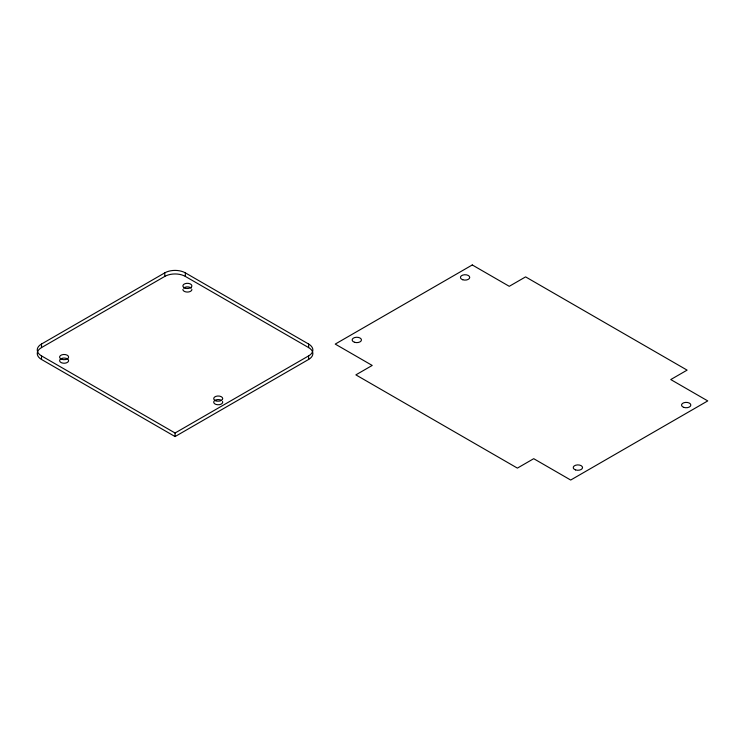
<?xml version="1.0" encoding="UTF-8"?>
<svg xmlns="http://www.w3.org/2000/svg" width="745" height="745" viewBox="0 0 745 745"><rect width="100%" height="100%" fill="white"/><g stroke="black" fill="none" stroke-linecap="round" stroke-linejoin="round"><path stroke-width="1.12" d="M41.506 344.032L164.785 272.856A14.527 8.391 0 0 1 185.337 272.856L308.616 344.032A14.527 8.391 0 0 1 308.616 355.896L308.616 359.453L175.066 436.561L41.506 359.453A14.527 8.391 0 0 1 41.506 347.589L41.506 344.032A14.527 8.391 0 0 0 41.506 355.896L41.506 359.453M41.506 347.589L164.785 276.414A14.527 8.391 0 0 1 185.337 276.414L308.616 347.589A14.527 8.391 0 0 1 308.616 359.453M41.506 355.896L175.066 433.003L308.616 355.896M308.616 344.032L308.616 347.589M185.337 272.856L185.337 276.414M175.066 433.003L175.066 436.561M164.785 272.856L164.785 276.414M222.559 401.481A4.507 2.598 0 0 1 217.624 404.74A4.507 2.598 0 0 1 214.309 400.857M215.026 400.316A4.507 2.598 0 0 1 221.395 400.316M191.893 289.46A4.507 2.598 0 0 1 187.395 292.059A4.507 2.598 0 0 1 182.888 289.46M183.493 288.157A4.507 2.598 0 0 1 191.288 288.157M60.205 359.341A4.507 2.598 0 0 1 67.795 359.146A4.507 2.598 0 0 1 64.89 363.197A4.507 2.598 0 0 1 59.758 359.965M472.274 264.959L335.231 344.088L372.211 365.441L355.877 374.875L517.384 468.111L533.718 458.687L570.698 480.041L707.75 400.912L670.761 379.559L687.104 370.125L525.597 276.889L509.263 286.313L472.274 264.959M683.854 407.385A4.647 2.682 0 0 0 690.829 405.066A4.647 2.682 0 0 0 683.854 402.738A4.647 2.682 0 0 0 683.854 407.385M575.568 469.909A4.647 2.682 0 0 0 582.543 467.581A4.647 2.682 0 0 0 575.568 465.253A4.647 2.682 0 0 0 575.568 469.909M462.766 279.748A4.647 2.682 0 0 0 469.732 277.419A4.647 2.682 0 0 0 462.766 275.091A4.647 2.682 0 0 0 462.766 279.748M354.48 342.262A4.647 2.682 0 0 0 361.455 339.934A4.647 2.682 0 0 0 354.48 337.615A4.647 2.682 0 0 0 354.48 342.262M215.957 400.847A4.507 2.598 0 0 0 222.718 398.594A4.507 2.598 0 0 0 215.957 396.349A4.507 2.598 0 0 0 215.957 400.847M185.142 288.157A4.507 2.598 0 0 0 191.893 285.903A4.507 2.598 0 0 0 185.142 283.649A4.507 2.598 0 0 0 185.142 288.157M61.854 359.332A4.507 2.598 0 0 0 68.615 357.079A4.507 2.598 0 0 0 61.854 354.825A4.507 2.598 0 0 0 61.854 359.332"/></g></svg>
